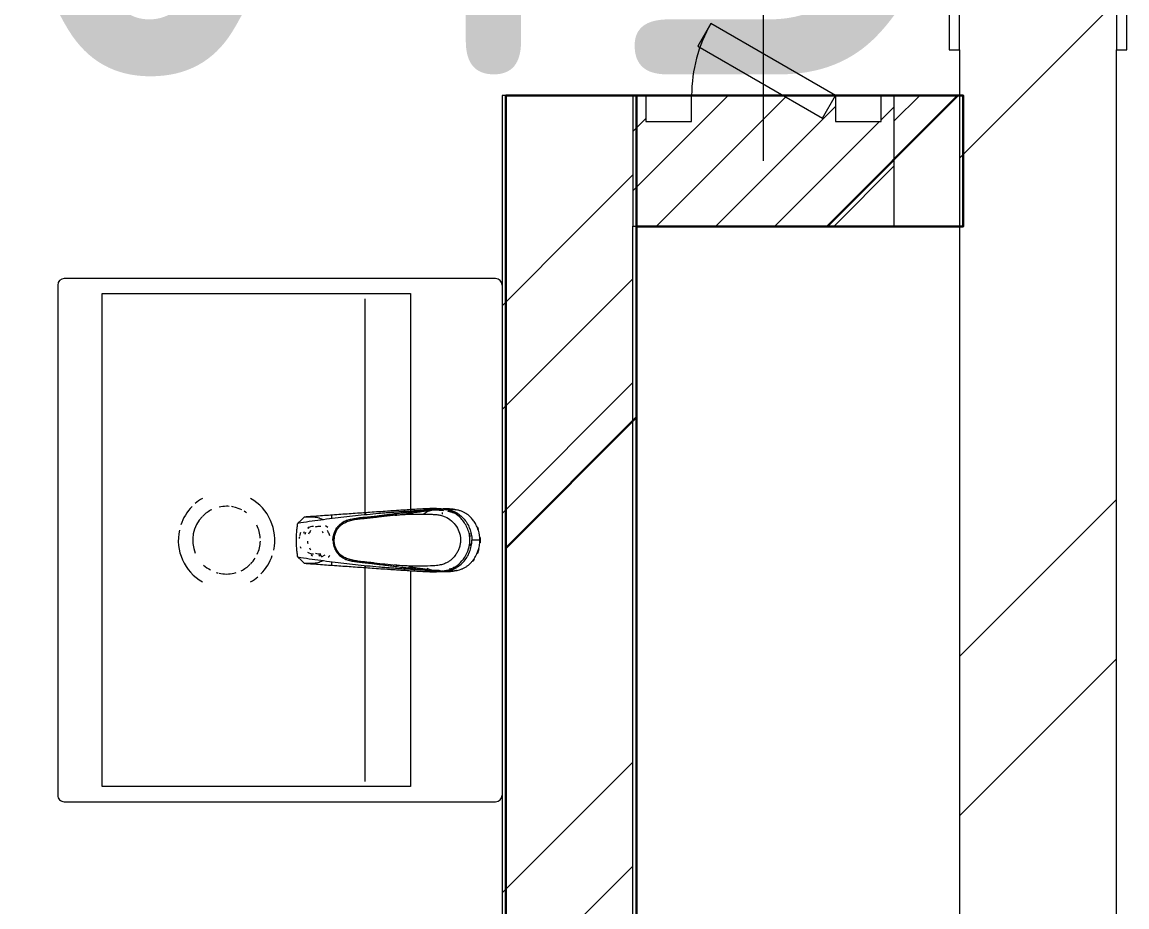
# Model space of a CAD drawing. Header units: millimetres. Extents: x -592259 to 288321, y -552984 to 293768.
# Drawn here: x 57640 to 58485, y -202917 to -202240 of the extents above; entities that cross this region are included whole.
import ezdxf

# ---------------------------------------------------------------- set-up
doc = ezdxf.new("R2010")
doc.units = ezdxf.units.MM
for name, color, linetype, lineweight in [('0.3) ПГП 6 вып', 4, 'Continuous', 30), ('A-AREA-____-IDEN', 250, 'Continuous', 9), ('A-DETL-GENF-OTLN', 250, 'Continuous', 5), ('A-DOOR-____-IDEN', 250, 'Continuous', 9), ('A-DOOR-____-MCUT', 250, 'Continuous', 5), ('A-DOOR-____-OTLN', 250, 'Continuous', 5), ('A-DOOR-FRAM-MCUT', 250, 'Continuous', 5), ('A-WALL-____-MCUT', 250, 'Continuous', 13), ('A-WALL-____-PATT', 250, 'Continuous', 13), ('G-XREF-____-OTLN', 250, 'Continuous', 9), ('P-SANR-FIXT-OTLN', 250, 'Continuous', 9)]:
    doc.layers.add(name, color=color, linetype=linetype, lineweight=lineweight)
doc.styles.add('ISOCPEUR_1', font='isocpeur.ttf', dxfattribs={"width": 0.9, "height": 249.9999999999997})
pattern_1 = [(45, (-3188.223656987079, -259241.3891674574), (-224.5064030267289, 224.5064030267289), []), (45, (-3108.848656987079, -259241.3891674574), (0, 449.0128060534577), []), (45, (-3267.598656987079, -259241.3891674574), (0, 449.0128060534577), [])]
pattern_2 = [(45, (0, 0), (-202.055762724056, 202.055762724056), [])]

# ---------------------------------------------------------------- blocks, each defined once
blk = doc.blocks.new('SND_Умывальник_Santek HEO - HEO 40_ гибкая подводка_установка на стену_ 400х340х170_  PN4_5_ ХВ_ГВ накидная гайка BP DN15_ К-гл_кон_ П DN 50-25960155-АР1_Маркировочный план 3 этажа')
at = {"layer": 'G-XREF-____-OTLN'}
for p, q in [((-17.50555003679794, -103.0946145918087), (-18.2747394926819, -96.0684166658621)), ((18.60259634352392, -93.19212643583106), (17.72098233224793, -100.7287411863538)), ((-13.18766750702721, -122.3433125971771), (-12.77272411702255, -122.9464359285797)), ((13.73539579632442, -121.4523836702805), (13.89433605031804, -121.166332254694))]:
    blk.add_line(p, q, dxfattribs=at)
at = {"layer": 'G-XREF-____-OTLN', "flags": 128}
blk.add_lwpolyline([(-0.01685080294627142, -129.4064858421447), (-2.563873782472422, -129.2063307392742), (-5.073514106094808, -128.6091421267261), (-8.648343340670033, -126.9490269372017), (-9.392601503743498, -126.4474808475565)], dxfattribs=at)
at = {"layer": 'P-SANR-FIXT-OTLN', "lineweight": 5}
for p, q in [((-200.0000000000015, -4.999999999998525), (-200.0000000000015, -334.9999999999964)), ((199.9999999999984, -334.9999999999964), (199.9999999999984, -5.000000000005225)), ((-23.89962823190234, -47.57928647703537), (-23.42282886901195, -51.97187560227352)), ((-21.22628883373999, -45.88579174962198), (-19.84267310699956, -45.88579174962198)), ((23.11471140480934, -45.88579174962197), (23.95654870952163, -45.88579174962197)), ((23.38912701212246, -51.97187560227432), (23.90158201157738, -47.43301375003572)), ((-188.4737056033624, -305.999999999996), (-188.4737056033624, -69.99517740146757)), ((-188.4737056033624, -69.99517740146757), (-22.03681061729702, -69.99517740146757)), ((-188.4737056033627, -69.99517740146581), (-22.03681061729736, -69.99517740146581)), ((23.11471140480942, -69.99517740146757), (188.4737056033368, -69.99517740146757)), ((23.11471140480908, -69.99517740146581), (188.4737056033364, -69.99517740146581)), ((188.4737056033368, -69.99517740146757), (188.4737056033368, -305.999999999996)), ((-184.5992218618137, -104.9951774014521), (-19.40041260108732, -104.9951774014521)), ((19.42851191497741, -104.9951774014521), (184.5992218617896, -104.9951774014521)), ((-9.604322925622425, -133.4341045176674), (-11.04264235174673, -135.0410668983469)), ((12.62805319240662, -138.184559380096), (11.25729567200255, -135.3037144158052)), ((12.02373663434757, -138.1866268908462), (12.02373663434757, -140.2589625509079)), ((12.02373663434756, -138.1866268908462), (12.02373663434756, -140.2784023981734)), ((-10.1786115191695, -147.5253105523159), (-8.94844655438222, -148.6659432340764)), ((-5.869839065738357, -150.4980263404351), (-4.425437137870053, -151.0287905827709)), ((11.25798979879705, -146.22708407325), (11.92634617088439, -145.102211634794)), ((188.4737056033368, -305.999999999996), (-188.4737056033624, -305.999999999996)), ((-195.0000000000014, -339.9999999999965), (194.9999999999983, -339.9999999999965))]:
    blk.add_line(p, q, dxfattribs=at)
at = {"layer": 'P-SANR-FIXT-OTLN', "lineweight": 5, "flags": 128}
for points in [[(-23.99025056641111, -45.88579174962198), (-23.54747929285494, -44.12472703373632), (-23.10470801929879, -42.36366231785067)], [(23.10196315225441, -42.46415190398221), (23.50162469081502, -44.06434024496193), (23.95654870952164, -45.88579174962197)], [(-21.8047598958575, -57.43516322115628), (-22.6107337490122, -54.71385589654375), (-23.42282886901198, -51.97187560227352)], [(23.38912701212246, -51.97187560227432), (22.5770218706778, -54.71385109437719), (21.77103886637909, -57.43515103232082)], [(-17.64172182048512, -151.3583825188585), (-17.75890220795213, -149.6052567910296), (-17.87600235450453, -147.8521247172878)], [(-17.64172272211133, -151.3584316688488), (-15.36407337518063, -153.8359338560597), (-13.08643542287767, -156.3134484771889)], [(13.11454056643707, -156.3134396408147), (15.39217174924175, -153.8359292091178), (17.66981415277473, -151.3584316688508)], [(17.90409378516805, -147.8521247172878), (17.78699363861193, -149.6052567910852), (17.66981325114119, -151.3583825189698)]]:
    blk.add_lwpolyline(points, dxfattribs=at)
at = {"layer": 'P-SANR-FIXT-OTLN', "lineweight": 5}
for centre, radius, start, end in [((-195.0000000000082, -4.999999999998525), 4.999999999999999, 89.99999999999993, 179.9999999999997), ((194.9999999999984, -5.000000000005259), 5.000000000000002, 3.434999055980597e-13, 90.00000000000001), ((-4.136890829897766e-12, -210.8628125443207), 36.89642076210606, 78.02716241892583, 149.9999999999995), ((-4.136890829897766e-12, -210.8628125443207), 36.89642076210605, 45.5917587460722, 71.6223098260018), ((-4.136890829897766e-12, -210.8628125443207), 25.88885792383505, 93.0846630075328, 116.1738729542916), ((-4.136890829897766e-12, -210.8628125443207), 25.88885792383503, 65.54456352056076, 88.46320740163416), ((-4.136890829897766e-12, -210.8628125443207), 25.88885792383503, 45.57750123429589, 58.01336367547059), ((-4.136890829897766e-12, -210.8628125443207), 25.88885792383504, 25.53356191156076, 44.5195547297347), ((-4.136890829897766e-12, -210.8628125443207), 36.89642076210605, 29.99999999999956, 40.5763580469874), ((-4.136890829897766e-12, -210.8628125443207), 25.88885792383507, 152.9816310844241, 166.4817309335621), ((-4.136890829897766e-12, -210.8628125443207), 25.88885792383508, 143.9999999999995, 148.4295585010184), ((-4.136890829897766e-12, -210.8628125443207), 25.88885792383506, 175.2820774309015, 179.9999999999995), ((-4.136890829897766e-12, -210.8628125443207), 25.88885792383507, 179.9999999999999, 192.7097896655389), ((-4.136890829897766e-12, -210.8628125443207), 25.88885792383506, 167.3064129681368, 171.5165198587318), ((-4.136890829897766e-12, -210.8628125443207), 25.88885792383504, 13.34816156939782, 16.57197343949911), ((-4.136890829897766e-12, -210.8628125443207), 25.88885792383506, 347.2446647447121, 359.9999999999993), ((-4.136890829897766e-12, -210.8628125443207), 25.88885792383506, 359.9999999999992, 12.60331263612847), ((-4.136890829897766e-12, -210.8628125443207), 25.88885792383505, 342.1976916323939, 345.884930879856), ((-4.136890829897766e-12, -210.8628125443207), 25.88885792383503, 205.840058450115, 224.5195561315149), ((-4.136890829897766e-12, -210.8628125443207), 25.88885792383507, 317.3942610993334, 331.7651224619975), ((-4.136890829897766e-12, -210.8628125443207), 36.89642076210605, 209.9999999999994, 220.5763580614108), ((-4.136890829897766e-12, -210.8628125443207), 25.88885792383502, 225.5774985191043, 292.7627644164315), ((-4.136890829897766e-12, -210.8628125443207), 36.89642076210608, 258.0271624178305, 329.9999999999993), ((-4.136890829897766e-12, -210.8628125443207), 36.89642076210604, 225.5917587683471, 251.6223098077081), ((-195.0000000000014, -334.9999999999964), 5.000000000000057, 180, 269.9999999999996), ((194.9999999999983, -334.9999999999964), 5.000000000000043, 269.9999999999991, 359.9999999999991)]:
    blk.add_arc(centre, radius, start, end, dxfattribs=at)
for centre, major_axis, ratio, start_param, end_param in [((0.01404571533177644, -140.1581354252649), (10.47095854560294, 0), 0.8416523618601954, 2.074738897229431, 2.346090660768089), ((0.01404571533177644, -140.1581354252649), (10.47095854560294, 0), 0.8416523618601965, 1.895214783593286, 2.047019301002975), ((0.01404571533177644, -140.1581354252649), (10.47095854560294, 0), 0.8416523618601995, 2.984760501345181, 3.136523466885087), ((0.01404571533177644, -140.1581354252649), (10.47095854560293, 0), 0.8416523618602001, 3.150836415183349, 3.488647666524626), ((0.0140457153317818, -144.4113012867546), (10.47095854560291, 0), 0.8416523618601971, 2.106207575417625, 2.262594835077032), ((0.01404571533172614, -140.1581354252649), (10.47095854560343, 0), 0.8416523618601983, 5.967442095249829, 6.441169592792636), ((0.01404571533168874, -144.411301284565), (12.98355294024901, 0), 0.8416523618601992, 0.3897801007694822, 0.565414088135874), ((0.0140457153317818, -144.4113012867546), (10.47095854560293, 0), 0.8416523618601955, 3.14159265358979, 3.665191429188093), ((0.01404571533177644, -140.1581354252649), (10.47095854560293, 0), 0.8416523618602029, 3.944650571913392, 4.269174063604039), ((0.0140457153317818, -144.4113012867546), (10.47095854560293, 0), 0.8416523618601965, 4.044495093151074, 4.199711868631827), ((0.01404571533172614, -140.1581354252649), (10.47095854560342, 0), 0.8416523618601992, 4.792405033862154, 4.952030321419551), ((0.01404571533172614, -140.1581354252649), (10.47095854560341, 0), 0.8416523618601991, 5.302178933692093, 5.484257963420273), ((0.01404571533171623, -144.4113012867545), (10.47095854560335, 0), 0.8416523618601972, 5.75958653158128, 6.28318530717956), ((0.01404571533176911, -144.4113012845651), (12.98355294024899, 0), 0.8416523618601996, 4.25135082548868, 4.444761257119083), ((0.01404571533176911, -144.4113012845651), (12.98355294024899, 0), 0.8416523618602001, 4.518273905144521, 4.621873170699278), ((0.01404571533168874, -144.411301284565), (12.98355294024905, 0), 0.8416523618601979, 5.095585934076203, 5.204635807549247)]:
    blk.add_ellipse(centre, major_axis=major_axis, ratio=ratio, start_param=start_param, end_param=end_param, dxfattribs=at)
for points in [[(-1.937562546584447, -16.90141291855582), (-1.296440884776748, -16.84680879717774), (-0.6473167198224054, -16.81412171968566), (0.008955603207619236, -16.80354238019492)], [(0.0089556032076192, -16.80354238019492), (0.7397044269338424, -16.81517636520627), (1.461507615502451, -16.8541495049329), (2.173215482502276, -16.9202091633836)], [(-9.976357538824887, -18.90686580376824), (-9.474281254518534, -18.69111011146876), (-8.967772931212457, -18.49195497628384), (-8.458846550984, -18.30982073922787)], [(2.380690839050183, -24.60364253438273), (2.99662203888556, -24.65421194974954), (3.610602702255888, -24.72790969159961), (4.220896889868853, -24.82497774630441)], [(14.57412666179096, -21.44813958478982), (15.0575397294009, -21.79057483520919), (15.52210906359819, -22.14960268912874), (15.97088066311428, -22.52829964290761)], [(-23.99641489552895, -41.89152368769648), (-24.05781711721727, -42.96567965229225), (-24.04735984207994, -44.05806076836641), (-23.96280259805734, -45.15068180971131)], [(-23.99025056641111, -45.88579174962198), (-23.97445736545643, -44.38058815673791), (-23.81610871742748, -42.87646677494468), (-23.5115608690619, -41.40024600180571)], [(23.04672198836852, -42.24290038755895), (23.00666984823949, -42.09374417264879), (22.96523159853903, -41.94490084048408), (22.92240148073867, -41.7964087637656)], [(23.9017037636059, -47.43297768616027), (23.84273600486353, -46.55915659324898), (23.6429430581891, -44.814519034973), (23.2749749281084, -43.09291698656695), (23.04672198836852, -42.24290038755895)], [(23.95654870952164, -45.88579174962198), (23.94130104897186, -44.43224138547336), (23.79327653367135, -42.97960766766011), (23.50877017732288, -41.55250226194841)], [(23.99087588433682, -45.14973952289827), (24.07543078095901, -44.0573499331479), (24.08589679540141, -42.96526552699557), (24.02450632619248, -41.89152368769649)], [(-23.42282886901198, -51.97187560227352), (-23.56587001775569, -50.96204730065076), (-23.80348144939924, -48.93787169025276), (-23.9441511493551, -46.90465806554975), (-23.99025056641111, -45.88579174962198)], [(-23.10469233041166, -42.36369486691795), (-23.32100075930478, -43.21913505989102), (-23.66353756617816, -44.9510362708069), (-23.84518071104176, -46.70212162523683), (-23.89998375216657, -47.57903459650746)], [(-23.31244708339833, -48.46246396239808), (-23.46157694288649, -47.83429302228877), (-23.58803127039258, -47.20165644161977), (-23.69048711072342, -46.56882635747984)], [(23.95654870952164, -45.88579174962198), (23.9104494564405, -46.9046580811513), (23.7697799204595, -48.93787172145603), (23.53216832484105, -50.9620473162529), (23.38912701212247, -51.97187560227437)], [(23.72116589130046, -46.56821843551944), (23.63022979637431, -47.12382722317405), (23.5199734672905, -47.6765486072684), (23.39231666836832, -48.2309409155505)], [(-20.19115081033686, -59.90071687690311), (-20.74629331882451, -59.0903131985477), (-21.27395010743288, -58.26154707502734), (-21.80475989585752, -57.43516322115628)], [(-20.89521417144327, -104.6589660094645), (-20.89053585999364, -104.6639878451374), (-20.73762289808257, -104.6643680114633), (-20.3109190061436, -104.6457556940385), (-20.0283550353493, -104.6315970178941)], [(20.05644646601282, -104.631597017894), (20.62262974135933, -104.6599624671899), (20.91394897920756, -104.6690096808103), (20.9233056021068, -104.6589660094646)], [(-6.706000816903669, -127.7710027974713), (-5.863903213165342, -128.1606358430857), (-4.986963346851755, -128.4750065386013), (-4.089454199036712, -128.7105286917985)], [(-6.566937447393096, -157.1258098267198), (-7.659862183265582, -157.0334202501518), (-9.839369344099074, -156.8056365617482), (-12.00619256057243, -156.4918477295679), (-13.08643335008242, -156.3134529976168)], [(0.01404571450249933, -157.4009771927721), (-1.08824387979462, -157.4013089349569), (-3.284614214823805, -157.355441973165), (-5.472823849084576, -157.2175272226181), (-6.566937447393097, -157.1258098267198)], [(6.595023521933628, -157.1258182656759), (5.500910926334178, -157.2175341933368), (3.312703184682761, -157.3554461056492), (1.116334524832637, -157.4013103163384), (0.0140457145024937, -157.4009771927721)], [(13.11453866114195, -156.3134272080309), (12.03429695642184, -156.4918444713641), (9.86746961873956, -156.805661540192), (7.687953754857448, -157.0334398114887), (6.595023521933626, -157.1258182656759)]]:
    blk.add_open_spline(points, degree=3, dxfattribs=at)
for points, knots in [([(0.01404606028846776, -16.98710536767667), (-2.562244844719697, -16.98595014313329), (-5.744382347686162, -17.5037961607622), (-9.328800462328475, -18.7909137483996), (-11.04487826267842, -19.55325337172385), (-12.70495826933807, -20.43926592651064), (-14.2628329101745, -21.42913134852784), (-15.51528956295836, -22.35103814547019), (-16.71611117572464, -23.34418854003366), (-18.06511508740227, -24.62890891485516), (-19.32331475497299, -26.05063613454475), (-20.49028100261665, -27.70533398178564), (-21.50144587489153, -29.59584796852848), (-22.33861104104125, -31.73105269633323), (-23.19515694212549, -34.81216041465708), (-23.7720797975903, -38.57645975881331), (-23.94352378473105, -40.97227247723202), (-23.99643824768447, -41.89158098223564)], [0, 0, 0, 0, 0.2, 0.25, 0.3, 0.35, 0.4, 0.45, 0.5, 0.55, 0.6, 0.6499999999999999, 0.7, 0.75, 0.8, 0.9, 1, 1, 1, 1]), ([(-23.37206468873277, -40.7693904875718), (-23.07507157542602, -39.51150518363267), (-22.43335598288261, -37.55814212189548), (-21.16538194099733, -35.04390494132115), (-19.50156849144673, -32.49971791687201), (-16.93529992036671, -29.6591671156609), (-13.25956387557763, -26.86966344915407), (-9.126508828729511, -24.77091274458598), (-4.66026604835258, -23.46186050113571), (-1.564727964245402, -23.17336658831012), (-0.01690886743846909, -23.17336704385664)], [4.89306788812567, 4.89306788812567, 4.89306788812567, 4.89306788812567, 8.562868804219923, 10.7035860052749, 12.84430320632988, 17.12573760843985, 21.40717201054981, 25.68860641265977, 29.97004081476973, 34.25147521687969, 34.25147521687969, 34.25147521687969, 34.25147521687969]), ([(22.84917693372131, -41.54741448893464), (22.26005854991053, -39.58208988282195), (20.49227214289603, -35.55948497187492), (16.01608524727183, -30.47811565036805), (10.13874473589057, -26.69619840901105), (4.183441177182271, -24.84518671727658), (-1.087797935314145, -24.5435788316155), (-5.379445773226928, -25.17899149824921), (-9.460900346093421, -26.57443955656324), (-13.282372851414, -28.65613175322616), (-16.69859878875502, -31.34451472063605), (-19.58785724372242, -34.5618034832338), (-21.81570389216443, -38.26583291609965), (-22.75450850407695, -40.98033168611827), (-23.10469233041167, -42.36369486691798)], [0.01168485167252028, 0.01168485167252028, 0.01168485167252028, 0.01168485167252028, 0.1111111111111111, 0.2222222222222222, 0.3333333333333333, 0.4444444444444444, 0.5138888888888888, 0.5833333333333333, 0.6527777777777777, 0.7222222222222222, 0.7916666666666667, 0.8611111111111112, 0.9305555555555556, 1, 1, 1, 1]), ([(-5.26740486667109, -25.02093000421409), (-5.051310404986239, -24.97643992752579), (-4.124332745604034, -24.79884236887681), (-3.187818317647272, -24.67587470353951), (-2.467416583395834, -24.61333917201032)], [0.9184117075896061, 0.9184117075896061, 0.9184117075896061, 0.9184117075896061, 0.9285714285714286, 0.9618716577471038, 0.9618716577471038, 0.9618716577471038, 0.9618716577471038]), ([(23.33828280849009, -40.76941722792002), (23.214460293703, -40.2453995323098), (22.87214494624289, -38.99784643094172), (22.15585684823404, -37.07438807143932), (21.13166870954569, -35.04397180521345), (19.4677939446686, -32.49957549169936), (16.901528465888, -29.65914065429223), (13.22587382535745, -26.86966077482015), (9.092719096660662, -24.77088062550803), (4.626648532489019, -23.46186323441483), (1.530910229368467, -23.17336749940317), (-0.01690886743846367, -23.17336704385665)], [-63.60988254563371, -63.60988254563371, -63.60988254563371, -63.60988254563371, -62.08079883059444, -59.94008162953946, -57.79936442848448, -55.6586472274295, -51.37721282531953, -47.09577842320957, -42.81434402109961, -38.53290961898965, -34.25147521687969, -34.25147521687969, -34.25147521687969, -34.25147521687969]), ([(0.01404538295386952, -16.98710536719097), (0.01359890301690433, -17.53850684100597), (0.01424183340104219, -18.63698617640988), (0.01402952055752316, -20.27303198284202), (0.01392244993537567, -21.78462345680376), (0.01427441875451839, -22.74933793491735), (0.01418085382764387, -23.17410085676473)], [0, 0, 0, 0, 0.25, 0.5, 0.75, 0.9474121733126617, 0.9474121733126617, 0.9474121733126617, 0.9474121733126617]), ([(24.02452967834801, -41.89158098223573), (23.97724259276157, -41.06918198412776), (23.85882078670316, -39.49949466663967), (23.59684796364454, -37.28540052403667), (23.28930510653917, -35.43452541892491), (22.88948685823694, -33.5761620543237), (22.2652540714952, -31.44550852182952), (21.45215726931891, -29.43292353060303), (20.40126479652198, -27.50965458385179), (19.13138723860364, -25.76777195693981), (17.67191438391316, -24.19314931691267), (15.49363162620462, -22.23484937497214), (11.31765620692597, -19.38357020506662), (5.793942523807626, -17.37886822680525), (1.460395304691369, -16.98642178275811), (0.01404538295387016, -16.98710536719097)], [0, 0, 0, 0, 0.05555555555555555, 0.1111111111111111, 0.1666666666666667, 0.2222222222222222, 0.2777777777777778, 0.3333333333333333, 0.3888888888888888, 0.4444444444444444, 0.5, 0.5555555555555556, 0.6666666666666666, 0.8888888888888888, 1, 1, 1, 1]), ([(6.593293646961761, -17.71389320463205), (7.22692830153979, -17.88623198669475), (8.4498476139221, -18.2708462375023), (9.65825216936376, -18.7523685688792), (10.24065926863626, -19.00943942880005)], [0.08534081007510154, 0.08534081007510154, 0.08534081007510154, 0.08534081007510154, 0.1111111111111111, 0.1356129771414707, 0.1356129771414707, 0.1356129771414707, 0.1356129771414707]), ([(-21.61068685784036, -39.01335079192786), (-21.50459418189755, -38.66254514056858), (-21.25437937387058, -37.89640989847301), (-20.69515600667505, -36.46616720148133), (-19.92733132454838, -34.93046122815798), (-19.19421592378648, -33.8333859147586), (-18.87076420022921, -33.39747804377632)], [0.5714285714285714, 0.5714285714285714, 0.5714285714285714, 0.5714285714285714, 0.5892857142857142, 0.6071428571428571, 0.6428571428571428, 0.6678790136840079, 0.6678790136840079, 0.6678790136840079, 0.6678790136840079]), ([(-0.01461784506709378, -128.4320799060754), (-0.519647308119965, -128.4321223098431), (-1.528948619837567, -128.3841121777086), (-3.032842818334814, -128.1671745341557), (-4.49716846212188, -127.8141316810811), (-5.96845527457466, -127.3007088367151), (-7.206918980468522, -126.7239445510494), (-8.26877530511634, -126.1153716451019), (-9.428606724395966, -125.3133765797658), (-10.64299398687537, -124.2318334108036), (-11.65085785081996, -123.051737783203), (-12.33530377555573, -122.1095903791489), (-12.99245148495828, -121.0536001553853), (-13.8309239673574, -119.462749633187), (-14.81972126251889, -117.0398605096456), (-15.64713302721059, -113.8489167012905), (-16.15470886906382, -110.6222229821697), (-16.45481689143678, -107.8672261937856), (-16.70722457455162, -104.8670336593557), (-16.95623699664181, -102.2480570038312), (-17.20953057221298, -100.077169305355), (-17.46097415928042, -98.05196060081333), (-17.80565709172814, -95.44404737676567), (-18.20562672231874, -92.37559981097766), (-18.54900076852874, -89.45366420775586), (-18.8487019074857, -86.52947041437483), (-19.21505726054597, -82.41256402696715), (-19.58312035352478, -77.16881758176034), (-19.85075434300964, -71.22128303379606), (-19.92540243499803, -66.17465628253042), (-19.90651081056126, -62.57126322038506), (-19.87246637584865, -59.87096464404574), (-19.8434405932342, -57.91775291426028), (-19.81922433829144, -56.2744194687241), (-19.7958237594335, -54.90574280001092), (-19.75795113607874, -53.44741829929755), (-19.67065291122839, -51.5371676182283), (-19.45796093350502, -49.14475819411096), (-18.91633247852138, -46.3150839144228), (-17.64025985057292, -42.68592617182905), (-15.00634482805782, -38.61796925943371), (-10.63256637385428, -34.79157164490565), (-6.241377195859167, -32.71663712746387), (-2.47174676206954, -31.88133045655504), (0.4273415376867061, -31.72931443134517), (3.26603376187354, -32.05362515227312), (6.035821074729994, -32.7984571065451), (8.229975343245757, -33.74222097409173), (9.887398822858348, -34.66435049000294), (11.30496084338797, -35.58734124120803), (12.68791148487855, -36.66817533462371), (13.97185984637634, -37.86389349522683), (15.19303802566644, -39.20706732626517), (16.44465277414981, -40.88243501544028), (17.73102490156873, -43.12472189851465), (18.86032118066731, -46.28445623016653), (19.52277079354822, -50.2596447698832), (19.84867860556718, -56.16782207474427), (19.92711608413621, -62.53057726066281), (19.85875495588912, -68.28558643444792), (19.71222413601368, -73.98476079783137), (19.33462111214935, -81.1254862742842), (18.79215400774183, -86.81781501646715), (18.47105253385996, -89.65861300323465)], [0, 0, 0, 0, 0.01923076923076923, 0.03846153846153846, 0.0576923076923077, 0.07692307692307693, 0.09615384615384616, 0.1153846153846154, 0.1346153846153846, 0.1538461538461539, 0.1634615384615385, 0.1730769230769231, 0.1826923076923077, 0.1923076923076923, 0.2115384615384616, 0.2307692307692308, 0.2403846153846154, 0.25, 0.2596153846153846, 0.2692307692307693, 0.2740384615384616, 0.2788461538461539, 0.2884615384615385, 0.2980769230769231, 0.3076923076923077, 0.3173076923076923, 0.3269230769230769, 0.3461538461538461, 0.3653846153846154, 0.3846153846153846, 0.4038461538461539, 0.4230769230769231, 0.4423076923076923, 0.451923076923077, 0.4615384615384616, 0.4711538461538461, 0.4807692307692308, 0.5, 0.5192307692307692, 0.5384615384615384, 0.5769230769230769, 0.6153846153846154, 0.6538461538461539, 0.6730769230769231, 0.6923076923076923, 0.7115384615384616, 0.7307692307692308, 0.75, 0.7596153846153846, 0.7692307692307693, 0.7836538461538463, 0.7980769230769231, 0.8125, 0.8269230769230769, 0.8413461538461537, 0.8557692307692307, 0.8701923076923077, 0.8846153846153846, 0.9134615384615384, 0.9278846153846154, 0.9423076923076923, 0.9711538461538461, 1, 1, 1, 1]), ([(19.0416181815276, -33.59317457005903), (19.31169063814847, -33.96868781724834), (19.77900659470258, -34.6798106474631), (20.37349488016797, -35.76528398144013), (20.78236088736013, -36.64952682970875), (21.00129929780287, -37.18533687495459), (21.07227675567772, -37.36688515368528)], [0.3358362970968958, 0.3358362970968958, 0.3358362970968958, 0.3358362970968958, 0.3571428571428571, 0.3749999999999999, 0.3928571428571428, 0.4018624693814488, 0.4018624693814488, 0.4018624693814488, 0.4018624693814488]), ([(-23.2426821723368, -41.6557934102113), (-23.26401374650566, -41.76688113116255), (-23.67856976421733, -43.9817752391852), (-24.11388180437515, -48.43054921849303), (-24.17146081493739, -55.33816053843135), (-23.94845440078903, -60.08480787535783), (-23.79728737975459, -62.49996148352218)], [0.6183891784096903, 0.6183891784096903, 0.6183891784096903, 0.6183891784096903, 0.625, 0.75, 0.875, 1, 1, 1, 1]), ([(-23.81167502190731, -45.73374680786387), (-23.88535655916721, -45.15921516179993), (-24.0051524170353, -43.8746822966276), (-24.04760758794815, -41.09829192612005), (-23.78079926640446, -38.21650463020647), (-23.41834462648568, -36.02109914717742), (-23.26519910499222, -35.23795479471712), (-23.25120842054066, -35.16744301172916)], [0.449687956157361, 0.449687956157361, 0.449687956157361, 0.449687956157361, 0.4722222222222222, 0.5, 0.5555555555555556, 0.5833333333333334, 0.5860808861928013, 0.5860808861928013, 0.5860808861928013, 0.5860808861928013]), ([(-22.29943353104554, -41.83632738775682), (-22.20663520384962, -41.35965888182334), (-22.0983853489521, -40.85787372095078), (-21.8909354295275, -40.00124380662865), (-21.71677953378319, -39.36415644328713), (-21.61068685784036, -39.01335079192786)], [0.5, 0.5, 0.5, 0.5, 0.5357142857142857, 0.5535714285714286, 0.5714285714285714, 0.5714285714285714, 0.5714285714285714, 0.5714285714285714]), ([(21.75796335226416, -39.42076707312368), (21.81225210662139, -39.61262634652478), (21.90486015795906, -39.95710656782298), (21.97387273976281, -40.23161783584363), (22.00395749732748, -40.35470513609413)], [0.4357733661355989, 0.4357733661355989, 0.4357733661355989, 0.4357733661355989, 0.4464285714285714, 0.4564523357738741, 0.4564523357738741, 0.4564523357738741, 0.4564523357738741]), ([(23.21184628329107, -34.84138056516156), (23.24877345575298, -35.01954383420384), (23.42675624470823, -35.91143223823168), (23.80713970088637, -38.21493091153717), (24.13567240617454, -41.70265482401381), (24.00626045588262, -44.4655129564993), (23.8384566400422, -45.76664039956324)], [0.4097337688592108, 0.4097337688592108, 0.4097337688592108, 0.4097337688592108, 0.4166666666666666, 0.4444444444444444, 0.5, 0.5509440272390093, 0.5509440272390093, 0.5509440272390093, 0.5509440272390093]), ([(-23.89998375216657, -47.57903459650746), (-24.00444559279558, -49.24674580972857), (-23.94551625380887, -52.58560007515302), (-23.3078081962591, -57.5229556719441), (-22.48067245726726, -62.44098932753131), (-21.80586941011077, -67.4203178772953), (-21.22985166182682, -72.44353610730603), (-20.4645925282112, -79.17616377024554), (-19.61520280494629, -85.92608768331077), (-18.67519017316786, -92.6917536788536), (-18.12118022616625, -96.91681748102499), (-17.73757296610148, -100.4294328361419), (-17.4460745487891, -103.7196754213206), (-17.12250917872155, -107.9428986930142), (-16.48606251195748, -112.9993020907145), (-15.50887640552967, -117.1636439543604), (-14.2802717756311, -120.34463218001), (-13.07727717156045, -122.6040480197637), (-11.53667839430332, -124.6531449923064), (-9.62935465233633, -126.371223342266), (-7.444212184421756, -127.7100465222342), (-4.2763206064826, -128.9970710357758), (-1.721366856413208, -129.3976460570404), (-0.01685075092341135, -129.3986574001309)], [0, 0, 0, 0, 0.05555555555555555, 0.1111111111111111, 0.1666666666666667, 0.2222222222222222, 0.2777777777777778, 0.3333333333333333, 0.4444444444444444, 0.5, 0.5555555555555556, 0.5833333333333334, 0.6111111111111112, 0.6666666666666666, 0.7222222222222222, 0.7777777777777778, 0.8055555555555556, 0.8333333333333333, 0.861111111111111, 0.8888888888888888, 0.9166666666666666, 0.9444444444444444, 1, 1, 1, 1]), ([(-23.83738582817204, -46.37062730069905), (-23.78196258006541, -46.80219769977215), (-23.61480465224498, -47.8744629928676), (-23.37423026960878, -48.93708201950897), (-23.20428767321259, -49.56396056939106)], [0.116427656106518, 0.116427656106518, 0.116427656106518, 0.116427656106518, 0.15, 0.2, 0.2, 0.2, 0.2]), ([(-13.08643542287767, -156.3134484771889), (-13.98606375776392, -150.4869315733873), (-15.66565055168508, -138.8028046798778), (-17.50837408481118, -124.1147975714723), (-18.83206943600228, -112.2786056136907), (-19.74892090165376, -103.3307399246126), (-20.44739333304112, -95.81116050099439), (-20.96778369496804, -89.73005454430083), (-21.33287043753094, -85.20584440551237), (-21.69290952962747, -80.44998140092665), (-22.16850597037155, -73.65178349583223), (-22.60689402816011, -66.62812067371651), (-23.03006335101218, -60.01590402265541), (-23.24954838637172, -53.89629332619872), (-23.11714615900941, -48.30445430763829), (-22.86566966526683, -45.70312298739801), (-22.76189587619272, -44.83573273923747)], [0, 0, 0, 0, 0.07142857142857142, 0.1428571428571428, 0.1785714285714285, 0.2142857142857143, 0.25, 0.2678571428571428, 0.2857142857142857, 0.3035714285714285, 0.3214285714285714, 0.3571428571428571, 0.3749999999999999, 0.3928571428571428, 0.4285714285714285, 0.4542547659634679, 0.4542547659634679, 0.4542547659634679, 0.4542547659634679]), ([(23.07807897820289, -48.1820483391657), (23.1344708529729, -49.14911858220999), (23.22444156399851, -51.37604473903882), (23.22104548370882, -55.42633612664706), (23.05861078625462, -60.01585443108566), (22.63472552454835, -66.62814493310998), (22.19664494677503, -73.65177568621341), (21.72099889311604, -80.44997841613981), (21.36097038354595, -85.2058400227022), (20.99588140913773, -89.73005014798694), (20.47549254908057, -95.81115562861201), (19.77702045569477, -103.3307346002028), (18.86017004999169, -112.2785996887899), (17.53647587702198, -124.1147908686607), (15.69375388810748, -138.8027970028566), (14.01416829827572, -150.4869231228788), (13.11454056643706, -156.3134396408147)], [0.5714285714285714, 0.5714285714285714, 0.5714285714285714, 0.5714285714285714, 0.5892857142857142, 0.6071428571428571, 0.625, 0.6428571428571428, 0.6785714285714286, 0.6964285714285714, 0.7142857142857143, 0.7321428571428572, 0.75, 0.7857142857142857, 0.8214285714285714, 0.8571428571428571, 0.9285714285714286, 1, 1, 1, 1]), ([(19.04392031631278, -89.755056121031), (19.51322070512488, -86.1889320604816), (20.21861986574348, -80.84153263841202), (21.07563087481694, -73.73054110365648), (21.66847691371764, -68.4188201757881), (22.20462522359628, -64.02437472608143), (22.70668212312523, -60.53279242830038), (23.26289393529249, -57.05917004078638), (23.90899372014452, -52.71594098512159), (24.02102427347176, -49.19229792344473), (23.9017037636059, -47.43297768616027)], [0, 0, 0, 0, 0.25, 0.375, 0.5, 0.625, 0.6875, 0.75, 0.875, 1, 1, 1, 1]), ([(23.15634681622994, -49.83646130795287), (23.18213380419393, -49.74577295227033), (23.38112725914832, -49.02926373582617), (23.64272532558721, -47.87405749481212), (23.80995992020484, -46.80158019741741), (23.86541831793067, -46.36982832935924)], [0.7927367888770567, 0.7927367888770567, 0.7927367888770567, 0.7927367888770567, 0.8, 0.8500000000000001, 0.8835856838098467, 0.8835856838098467, 0.8835856838098467, 0.8835856838098467]), ([(23.82537881041812, -62.49996148355276), (23.97654583443821, -60.08480782721817), (24.19955224973262, -55.33816042292914), (24.1471998456588, -49.05757333249646), (23.82621460624872, -45.28168187154517), (23.61062391173508, -43.72430006193576)], [0, 0, 0, 0, 0.125, 0.25, 0.3409601437065075, 0.3409601437065075, 0.3409601437065075, 0.3409601437065075]), ([(-23.42282886901195, -51.97187560227352), (-23.43210992022669, -52.05934380395005), (-23.43063175446946, -52.3920346450992), (-23.35857307974607, -53.43134462034259), (-23.20222301507427, -55.10928512457516), (-22.94646421382273, -57.51630536650085), (-22.61801194586896, -60.44075700767795), (-22.11473179950091, -64.7944554901366), (-21.55042518877782, -69.55680128713934), (-20.93855936010432, -74.59118330827471), (-20.29762719603207, -79.78123340883565), (-19.48278626489853, -86.30756959925705), (-18.56596412838953, -93.83894385361947), (-17.75653792606648, -100.0624778327015), (-17.1207331780336, -105.0730003676132), (-16.68831812873248, -108.8237752291624), (-16.34138148879321, -112.5817923622543), (-15.7970715537568, -116.3225483934332), (-14.71168431743414, -119.9691425733777), (-12.81102903953707, -123.0822753788889), (-11.15330708777841, -124.7727065411604), (-10.31344002636229, -125.4754078048601)], [0, 0, 0, 0, 0.01923076923076923, 0.03846153846153846, 0.0576923076923077, 0.07692307692307693, 0.09615384615384616, 0.1153846153846154, 0.1538461538461539, 0.1730769230769231, 0.1923076923076923, 0.2307692307692308, 0.2692307692307693, 0.3076923076923077, 0.3269230769230769, 0.3461538461538461, 0.3653846153846154, 0.3846153846153846, 0.4038461538461539, 0.4230769230769231, 0.4397601003281929, 0.4397601003281929, 0.4397601003281929, 0.4397601003281929]), ([(-18.98695882907047, -82.14757016805484), (-19.03303060112437, -81.78613263611552), (-19.13042257979584, -81.02949095368562), (-19.28696912525836, -79.84169591782893), (-19.47209910589008, -78.48428501270168), (-19.67724938331848, -77.04752465202348), (-19.95453171739145, -75.17808613385532), (-20.31343411998869, -72.86337946700901), (-20.72765062430729, -70.15384607007789), (-21.22745649585139, -66.65615944612196), (-21.67555520146177, -63.37783398514715), (-22.09207304428997, -60.59447433000836), (-22.35873887089362, -58.89838178944022), (-22.48363456341713, -57.7921268576372), (-22.44050699333468, -57.25113053185633), (-22.23054843204331, -57.14400790147867), (-21.96939251046719, -57.30534606902095), (-21.80475989585755, -57.4351632211561)], [-0.2101650336611294, -0.2101650336611294, -0.2101650336611294, -0.2101650336611294, -0.203125, -0.1953125, -0.1875, -0.1796875, -0.171875, -0.15625, -0.140625, -0.125, -0.09375, -0.078125, -0.0625, -0.046875, -0.03125, -0.015625, 0, 0, 0, 0]), ([(4.381633873295985, -128.6219927274638), (5.595648546395539, -128.2751539962355), (7.941949664869749, -127.283999582991), (11.02386282656549, -125.0126481156352), (13.10050114612969, -122.5824948359622), (14.36000658570032, -120.3673971433465), (15.3135222076839, -118.0040570044668), (16.0192027838257, -114.8903943243329), (16.37985610786179, -111.7206855263463), (16.62944847670444, -109.1752234866475), (16.90403504335013, -106.6317684388993), (17.28691446816127, -103.4591371992005), (17.94289838483891, -98.40957715035286), (18.73786561391152, -92.15332929896614), (19.65228455693906, -84.6683766203544), (20.43205382918137, -78.42998384822242), (21.03358497135321, -73.53786210454892), (21.6093836623824, -68.7793450818183), (22.14036312050049, -64.28633864779697), (22.61523002464242, -60.1685433151792), (22.92813618086133, -57.37484745973025), (23.17374954930774, -55.05492633185672), (23.32588069888727, -53.41773759601515), (23.39678157980732, -52.39247056683069), (23.3984140742104, -52.05943416816435), (23.38912701212245, -51.97187560227432)], [0.5192307692307692, 0.5192307692307692, 0.5192307692307692, 0.5192307692307692, 0.5384615384615384, 0.5576923076923077, 0.5769230769230769, 0.5865384615384615, 0.5961538461538461, 0.6153846153846154, 0.6346153846153846, 0.6442307692307692, 0.6538461538461539, 0.6730769230769231, 0.6923076923076923, 0.7307692307692308, 0.7692307692307693, 0.8076923076923077, 0.8269230769230769, 0.8461538461538461, 0.8846153846153846, 0.9038461538461539, 0.9230769230769231, 0.9423076923076923, 0.9615384615384616, 0.9807692307692308, 1, 1, 1, 1]), ([(21.77103886637907, -57.43515103232077), (21.93558601599871, -57.30539435491703), (22.19682361004837, -57.14397355197675), (22.40676796464184, -57.25110299577529), (22.44991637138249, -57.79201522048015), (22.32503236659452, -58.8982637577403), (22.05839529548477, -60.59417814640454), (21.64184563572998, -63.37776830642123), (21.19380112573888, -66.6557778366594), (20.76627834440194, -69.64761260246524), (20.57542812290209, -70.91951601299557), (20.51797708491842, -71.29885992374618)], [-1, -1, -1, -1, -0.984375, -0.96875, -0.953125, -0.9375, -0.921875, -0.90625, -0.875, -0.859375, -0.8527920065385945, -0.8527920065385945, -0.8527920065385945, -0.8527920065385945]), ([(-23.79728737975459, -62.49996148352218), (-23.68484757872785, -64.29772646176883), (-23.43836892356703, -68.05790908479548), (-23.04225081991359, -74.10484059388108), (-22.66881279252895, -79.68822682116604), (-22.35692252836693, -84.31172706441374), (-22.04830087724167, -88.85741216705972), (-21.66025757796722, -94.52871793480755), (-21.03948888758328, -103.5152527862345), (-20.46362252012946, -111.7546209137222), (-19.86346889952221, -120.2696028020055), (-19.26620614120119, -128.6991547274895), (-18.5383583092996, -138.903530693604), (-17.94114522206892, -147.2100544061896), (-17.64172272211133, -151.3584316688488)], [0, 0, 0, 0, 0.07142857142857142, 0.1428571428571428, 0.2142857142857143, 0.25, 0.2857142857142857, 0.3571428571428571, 0.4285714285714285, 0.5714285714285714, 0.6428571428571428, 0.7142857142857143, 0.8571428571428571, 1, 1, 1, 1]), ([(17.66981415277473, -151.3584316688508), (17.96923653481487, -147.2100560512358), (18.56646288463722, -138.9033262662481), (19.2942613782052, -128.6997175438179), (19.89162283292836, -120.2686308560787), (20.34143701429271, -113.8870756078096), (20.78053873193212, -107.6210722670326), (21.22253321466666, -101.272339890044), (21.68841454436221, -94.52769884098772), (22.07638419913467, -88.8575382637327), (22.38501545608704, -84.3117037855257), (22.69690335639033, -79.68824029782506), (23.07034253912429, -74.10483610341818), (23.46646026522286, -68.05791046942423), (23.712939007515, -64.29772649282417), (23.82537881041811, -62.49996148355276)], [0, 0, 0, 0, 0.1428571428571428, 0.2857142857142857, 0.3571428571428571, 0.4285714285714285, 0.5, 0.5714285714285714, 0.6428571428571428, 0.7142857142857142, 0.7499999999999999, 0.7857142857142856, 0.8571428571428571, 0.9285714285714286, 1, 1, 1, 1]), ([(19.44172610196716, -78.47106700932838), (19.37667495604501, -78.9367931133332), (19.25325378081033, -79.84174134727841), (19.0908216935792, -81.07419679702714), (18.98815893179655, -81.87292540350522), (18.93651412991078, -82.2790293280437)], [-0.8125, -0.8125, -0.8125, -0.8125, -0.8046875, -0.796875, -0.7889815923852272, -0.7889815923852272, -0.7889815923852272, -0.7889815923852272]), ([(-0.0168507509234253, -129.3986574001308), (0.8364122339887295, -129.3992630480718), (2.09041400002046, -129.2959150993565), (3.670592411790381, -128.9891628626983), (4.830840327707059, -128.6740521722352), (5.858161236483199, -128.3160661366418), (6.778715079102487, -127.9312198949085), (7.72109550217812, -127.4716660446102), (8.83194015587453, -126.8278613626952), (9.985755063665009, -126.012678570403), (11.09087992450546, -125.060925109363), (12.25747466787119, -123.8169874788648), (13.4781565115966, -122.0474065078317), (14.56243603439592, -119.7816663292622), (15.42155471618912, -117.1553442874039), (16.11012038493825, -114.0296402318637), (16.68259249799712, -110.293396416435), (17.20175218108396, -105.9398469502142), (17.6733937719149, -101.082094504551), (18.26682262285474, -95.70956202368033), (18.77547331672794, -91.79616796367473), (19.04392031631276, -89.75505612103092)], [0, 0, 0, 0, 0.1, 0.15, 0.2, 0.25, 0.3, 0.35, 0.4, 0.45, 0.5, 0.55, 0.6, 0.6499999999999999, 0.7, 0.75, 0.8, 0.8500000000000001, 0.9, 0.95, 1, 1, 1, 1]), ([(18.47105253385995, -89.65861300323454), (18.17534604271367, -92.28369892196032), (17.66497544592023, -96.21543864532751), (17.05149729352543, -101.4635310640567), (16.67029617386228, -105.4102617571691), (16.23695763338246, -109.3672132964252), (15.62728414569899, -113.3046355011293), (14.87896562444376, -116.5256643409595), (14.00823905257623, -119.0240927129798), (13.17928797667424, -120.8353154951812), (12.13736840662429, -122.5464111886269), (10.4137976957203, -124.60546238354), (7.697930749261953, -126.6155406047148), (3.961142805888584, -128.0886115201808), (1.309347731489508, -128.4326249766936), (-0.0146178450671086, -128.4320799060753)], [0, 0, 0, 0, 0.1666666666666667, 0.25, 0.3333333333333333, 0.4166666666666666, 0.5, 0.5833333333333333, 0.625, 0.6666666666666666, 0.7083333333333333, 0.75, 0.8333333333333333, 0.9166666666666666, 1, 1, 1, 1]), ([(-19.06978561240756, -130.9098386890641), (-19.07114968197876, -130.843235667553), (-19.00527344270854, -130.7496706067079), (-18.79659494979346, -130.6523403116152), (-18.63780881174379, -130.6009446007185), (-18.49860719851536, -130.5627101802742), (-18.33836573312114, -130.532359092757), (-18.09584807523123, -130.506617894165), (-17.59557067612945, -130.4771566854478), (-17.04420427282166, -130.4334621131317), (-16.62806261826331, -130.3432681094391)], [0, 0, 0, 0, 0.1, 0.15, 0.175, 0.2, 0.225, 0.25, 0.3, 0.4, 0.4, 0.4, 0.4]), ([(11.74752926438593, -131.7584212444021), (11.94317341510393, -131.9289881018501), (12.26693109383691, -132.2258585775412), (12.70295580017312, -132.656251515321), (12.94713512677056, -132.9083479851658), (13.06652712858147, -133.036074682497)], [0.2618441243770763, 0.2618441243770763, 0.2618441243770763, 0.2618441243770763, 0.2916666666666666, 0.3125, 0.3333333333333333, 0.3333333333333333, 0.3333333333333333, 0.3333333333333333]), ([(16.65615404892702, -130.3432681094354), (17.07229570348537, -130.4334621131281), (17.6236621067931, -130.4771566854455), (18.1239395058948, -130.5066178941642), (18.36645716378468, -130.5323590927567), (18.52669862917888, -130.5627101802743), (18.66590024240729, -130.6009446007188), (18.82468638045696, -130.6523403116158), (19.03336487337204, -130.7496706067082), (19.09924111264226, -130.8432356675533), (19.09787704307108, -130.9098386890642)], [0.6, 0.6, 0.6, 0.6, 0.7, 0.75, 0.775, 0.8, 0.8250000000000001, 0.8500000000000001, 0.9, 1, 1, 1, 1]), ([(-17.87600235450453, -147.8521247172878), (-17.96358949831074, -146.5391466510163), (-17.9007602551172, -143.9373477412751), (-17.23552076664775, -140.7093249919618), (-16.44874051589147, -138.5193226265341), (-15.99465738337329, -137.4943363651486), (-15.79616990491016, -137.0924085130405), (-15.7453602170367, -136.9920470078429)], [0, 0, 0, 0, 0.1666666666666667, 0.3333333333333333, 0.4166666666666666, 0.4583333333333333, 0.4722828940211936, 0.4722828940211936, 0.4722828940211936, 0.4722828940211936]), ([(15.77340313802965, -136.9920772228892), (15.82410522409686, -137.092250472057), (16.02257417375177, -137.4942127410374), (16.47699414452766, -138.5199327689903), (17.26461637497069, -140.7119132707697), (17.92939490724211, -143.9441402935826), (17.99195007561554, -146.5421264975068), (17.90409378516805, -147.8521247172878)], [0.5277524444445163, 0.5277524444445163, 0.5277524444445163, 0.5277524444445163, 0.5416666666666666, 0.5833333333333333, 0.6666666666666666, 0.8333333333333333, 1, 1, 1, 1])]:
    blk.add_open_spline(points, degree=3, knots=knots, dxfattribs=at)
blk = doc.blocks.new('Дверь_СКБ_1Ст_Внутренняя - Д-3п_1100x2100h_С_У мужской_ С_У женский-41867783-АР1_Маркировочный план 3 этажа')
at = {"layer": 'A-DOOR-FRAM-MCUT'}
for p, q in [((592.4999999999968, 67.99999999998288), (522.499999999997, 67.99999999998288)), ((592.4999999999968, 59.99999999997168), (592.4999999999968, 67.99999999998288)), ((522.499999999997, 59.99999999997169), (592.4999999999968, 59.99999999997168)), ((592.4999999999966, -60.00000000000411), (522.4999999999968, -60.00000000000411)), ((592.4999999999966, -68.00000000001131), (592.4999999999966, -60.00000000000411)), ((522.4999999999968, -68.00000000001131), (592.4999999999966, -68.00000000001131))]:
    blk.add_line(p, q, dxfattribs=at)
blk = doc.blocks.new('АР_Люк - ЛРС_ВК_200х200_внутренний_RAL 9006-V91-АР1_Маркировочный план 3 этажа')
at = {"layer": 'A-DOOR-____-OTLN'}
h = blk.add_hatch(dxfattribs=at)
h.set_pattern_fill('FP_54', color=256, style=0, pattern_type=2)
h.set_pattern_definition([(45, (125, 0), (-22.62741699796952, 22.62741699796952), [])])
h.paths.add_polyline_path([(35.0004643317538, -49.99999999995831), (225.0000000000615, -49.99999999995831), (225.0000000000615, 50.0000000000536), (215.0000000000637, 50.0000000000536), (215.0000000000637, 30.00000000006465), (180.000000000063, 30.00000000006465), (180.000000000063, 50.0000000000536), (170.0000000000653, 32.67949192436944), (140.0000000000808, 50.0000000000536), (70.00000000006206, 50.0000000000536), (70.00000000006206, 30.00000000006465), (35.0004643317538, 30.00000000006465), (35.00000000006135, 50.0000000000536), (25.00000000006362, 50.0000000000536), (25.00000000006362, -49.99999999994965), (27.62042711177917, -49.99999999995831)])
at = {"layer": 'A-DETL-GENF-OTLN', "lineweight": 5}
for p, q in [((224.9999999999904, 50.00000000000075), (24.99999999999043, 50.00000000000075)), ((24.99999999999043, 50.00000000000075), (24.99999999999043, -49.99999999999926)), ((224.9999999999904, -49.99999999999926), (224.9999999999904, 50.00000000000075)), ((24.99999999999043, -49.99999999999926), (224.9999999999904, -49.99999999999926))]:
    blk.add_line(p, q, dxfattribs=at)
at = {"layer": 'A-DOOR-____-MCUT', "lineweight": 5}
for p, q in [((84.7372055837072, 104.9999999999999), (74.73720558370701, 87.67949192431118)), ((179.9999999999949, 49.99999999999891), (84.7372055837072, 104.9999999999999)), ((74.73720558370701, 87.67949192431118), (169.9999999999948, 32.67949192431021)), ((69.99999999999497, 49.99999999999968), (34.9999999999948, 49.99999999999994)), ((34.9999999999948, 49.99999999999994), (34.99999999999466, 30.00000000000464)), ((69.99999999999483, 30.00000000000438), (69.99999999999497, 49.99999999999968)), ((169.9999999999948, 32.67949192431021), (179.9999999999949, 49.99999999999891)), ((214.9999999999949, 49.99999999999865), (179.9999999999949, 49.99999999999891)), ((179.9999999999949, 49.99999999999891), (179.9999999999948, 30.0000000000036)), ((214.9999999999948, 30.00000000000335), (214.9999999999949, 49.99999999999865)), ((34.99999999999466, 30.00000000000464), (69.99999999999483, 30.00000000000438)), ((179.9999999999948, 30.0000000000036), (214.9999999999948, 30.00000000000335))]:
    blk.add_line(p, q, dxfattribs=at)
blk.add_arc((179.9999999999949, 49.99999999999891), 110, 149.9999999999998, 180, dxfattribs=at)
at = {"layer": 'A-DOOR-____-OTLN'}
blk.add_line((179.9999999999949, 49.99999999999897), (84.73720558370721, 104.9999999999999), dxfattribs=at)

msp = doc.modelspace()

# ---------------------------------------------------------------- hatches: boundary and pattern name
at = {"layer": '0.3) ПГП 6 вып'}
h = msp.add_hatch(dxfattribs=at)
h.set_pattern_fill('ANSI31', color=4, scale=90)
h.set_pattern_definition(pattern_2)
h.paths.add_polyline_path([(58009.53693341388, -202296.4838857188), (58109.53693341388, -202296.4838857188), (58109.53693341388, -204446.4838857188), (58009.53693341388, -204446.4838857188)])
h = msp.add_hatch(dxfattribs=at)
h.set_pattern_fill('ANSI31', color=4, scale=90)
h.set_pattern_definition(pattern_2)
h.paths.add_polyline_path([(58109.53693341388, -202396.4838857188), (58359.5369334139, -202396.4838857188), (58359.5369334139, -202296.4838857188), (58109.53693341388, -202296.4838857188)])
at = {"layer": 'A-WALL-____-PATT', "lineweight": 15, "true_color": 0x000000}
h = msp.add_hatch(dxfattribs=at)
h.set_pattern_fill('FP_2', color=18, style=0, pattern_type=2)
h.set_pattern_definition([(45, (-3188.223656987079, -259241.3891674574), (-251.4471713899363, 251.4471713899363), []), (45, (-3188.223656987079, -258860.3891674574), (-251.4471713899363, 251.4471713899363), [])])
h.paths.add_polyline_path([(58476.77634301389, -204446.3885813525), (58476.77634301389, -202231.389167459), (58356.77634301392, -202231.389167459), (58356.77634301386, -204446.3885813525), (58373.38917460918, -204446.3885813525)])
h.paths.add_polyline_path([(58356.77634301392, -201131.3891674592), (58476.77634301389, -201131.3891674592), (58476.77634301389, -200866.3891674581), (58356.77634301389, -200866.7459960655), (58356.77634301392, -201101.389167459)])
h = msp.add_hatch(dxfattribs=at)
h.set_pattern_fill('FP_9', color=18, style=0, pattern_type=2)
h.set_pattern_definition(pattern_1)
h.paths.add_polyline_path([(58356.77634301392, -202396.3885813525), (58356.77634301392, -202296.3885813525), (58306.77634301386, -202296.3885813525), (58306.77634301386, -202396.3885813525)])
h.paths.add_polyline_path([(58098.99035042986, -202396.3885813525), (58106.77634301386, -202396.3885813525), (58106.77634301386, -202296.3885813525), (58006.7763430139, -202296.3885813525), (58006.7763430139, -202396.3885813525)])
h = msp.add_hatch(dxfattribs=at)
h.set_pattern_fill('FP_9', color=18, style=0, pattern_type=2)
h.set_pattern_definition(pattern_1)
h.paths.add_polyline_path([(58013.77634301384, -203946.3885813525), (58106.77634301386, -203946.3885813525), (58106.77634301386, -202396.3885813525), (58006.7763430139, -202396.3885813525), (58006.7763430139, -203946.3885813525)])

# ---------------------------------------------------------------- linework, layer by layer
at = {"layer": '0.3) ПГП 6 вып'}
for points in [[(58009.53693341388, -202296.4838857188), (58109.53693341388, -202296.4838857188), (58109.53693341388, -204446.4838857188), (58009.53693341388, -204446.4838857188)], [(58109.53693341388, -202396.4838857188), (58359.5369334139, -202396.4838857188), (58359.5369334139, -202296.4838857188), (58109.53693341388, -202296.4838857188)]]:
    msp.add_lwpolyline(points, close=True, dxfattribs=at)
at = {"layer": 'A-DOOR-____-IDEN', "color": 18, "true_color": 0x000000}
msp.add_line((58206.77634301379, -202346.3885813526), (58206.77634301379, -201771.3891674591), dxfattribs=at)
at = {"layer": 'A-WALL-____-MCUT', "color": 18, "lineweight": 15, "true_color": 0x000000}
for p, q in [((58356.77634301381, -202261.389167459), (58356.7763430138, -204446.3885813526)), ((58476.7763430138, -204566.3885813526), (58476.77634301381, -202261.389167459)), ((58006.7763430138, -202296.3885813526), (58006.7763430138, -203956.3885813526)), ((58116.7763430138, -202296.3885813526), (58006.7763430138, -202296.3885813526)), ((58221.77634301381, -202296.3885813526), (58151.77634301381, -202296.3885813526)), ((58356.77634301381, -202296.3885813526), (58296.7763430138, -202296.3885813526)), ((58106.7763430138, -204446.3885813526), (58106.7763430138, -202396.3885813526)), ((58106.7763430138, -202396.3885813526), (58356.77634301381, -202396.3885813526))]:
    msp.add_line(p, q, dxfattribs=at)

# ---------------------------------------------------------------- block references
at = {"layer": 'A-DOOR-____-OTLN', "color": 18, "true_color": 0x000000, "rotation": 269.9999999999997}
msp.add_blockref('Дверь_СКБ_1Ст_Внутренняя - Д-3п_1100x2100h_С_У мужской_ С_У женский-41867783-АР1_Маркировочный план 3 этажа', (58416.77634301381, -201668.889167459), dxfattribs=at)
at = {"layer": 'A-DOOR-____-OTLN', "color": 18, "true_color": 0x000000}
msp.add_blockref('АР_Люк - ЛРС_ВК_200х200_внутренний_RAL 9006-V91-АР1_Маркировочный план 3 этажа', (58081.7763430138, -202346.3885813526), dxfattribs=at)
at = {"layer": 'P-SANR-FIXT-OTLN', "color": 18, "lineweight": 5, "true_color": 0x000000, "rotation": 269.9999999999999}
msp.add_blockref('SND_Умывальник_Santek HEO - HEO 40_ гибкая подводка_установка на стену_ 400х340х170_  PN4_5_ ХВ_ГВ накидная гайка BP DN15_ К-гл_кон_ П DN 50-25960155-АР1_Маркировочный план 3 этажа', (58006.77634301381, -202636.3891674593), dxfattribs=at)

# ---------------------------------------------------------------- texts
at = {"layer": 'A-AREA-____-IDEN', "color": 18, "true_color": 0x000000, "insert": (57194.55459854288, -201831.7438068143), "char_height": 450, "width": 609.2824999999995, "attachment_point": 1, "style": 'ISOCPEUR_1'}
msp.add_mtext('3.013', dxfattribs=at)

doc.saveas('drawing.dxf')
